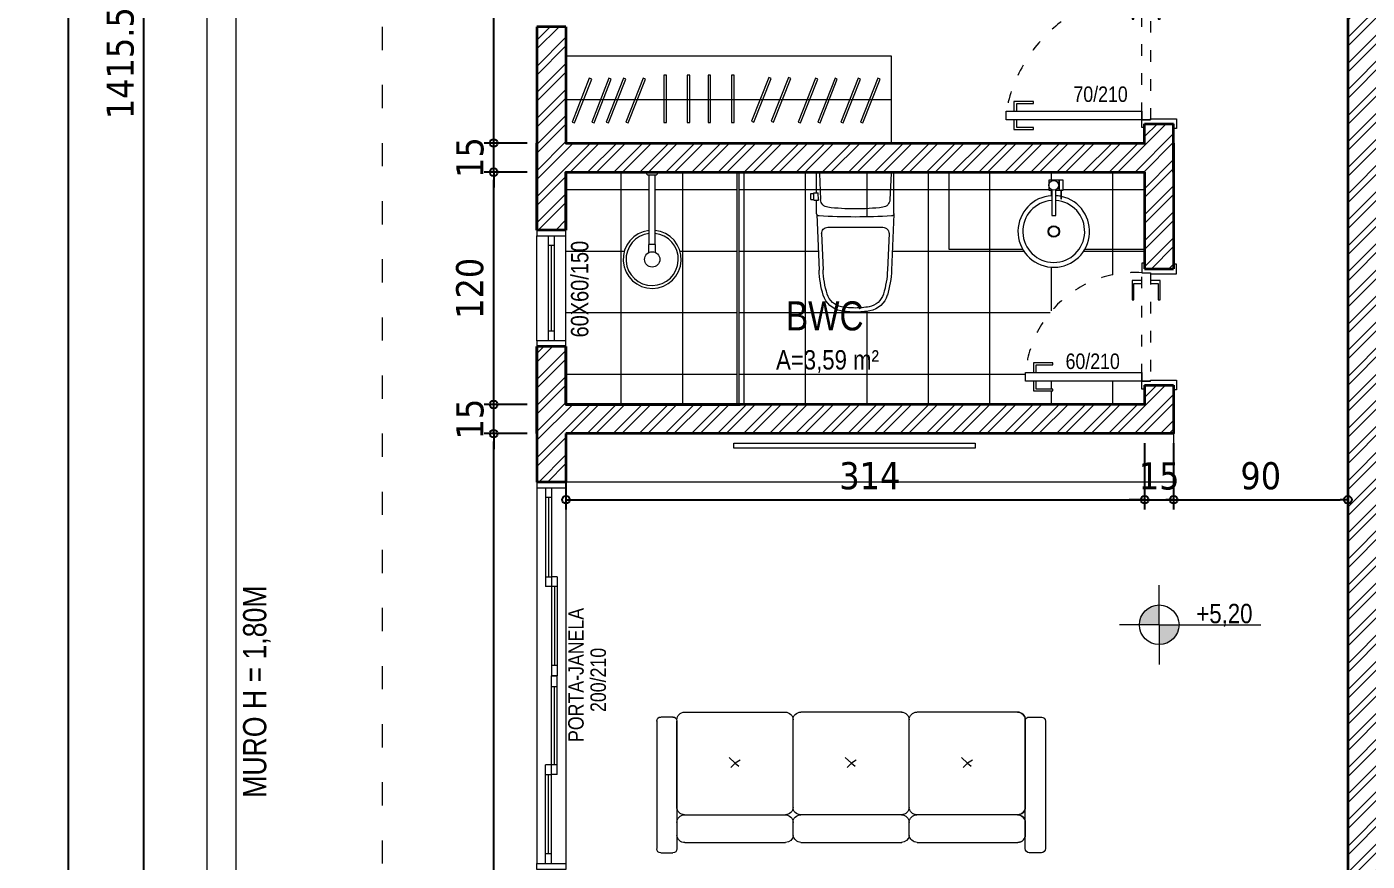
# Model space of a CAD drawing. Header units: millimetres. Extents: x 2030 to 44114, y 1520 to 18221.
# Drawn here: x 38852 to 39544, y 7702 to 8133 of the extents above; entities that cross this region are included whole.
import ezdxf
from ezdxf.enums import TextEntityAlignment as Align

# ---------------------------------------------------------------- set-up
doc = ezdxf.new("R2010")
doc.units = ezdxf.units.MM
doc.linetypes.add('ACAD_ISO03W100', pattern=[30, 12, -18])
for name, color, linetype, lineweight in [('01', 1, 'Continuous', 5), ('018 - Cotas', 244, 'Continuous', 5), ('020 - Textos', 20, 'Continuous', 5), ('030 - Esquadrias', 30, 'Continuous', 5), ('05', 5, 'Continuous', 35), ('055 - Mobilia', 55, 'Continuous', 5), ('08', 8, 'Continuous', 5)]:
    doc.layers.add(name, color=color, linetype=linetype, lineweight=lineweight)
doc.styles.add('LE2', font='tahoma.ttf')
doc.styles.add('ROMANS', font='ARIALN.TTF')
doc.dimstyles.new('000_COTA075', dxfattribs={"dimtxt": 14, "dimasz": 4, "dimexe": 5, "dimexo": 5, "dimgap": 5, "dimtad": 1, "dimdec": 1, "dimzin": 12, "dimdsep": 46, "dimtxsty": 'LE2', "dimblk": 'ORIGIN', "dimcen": 0, "dimclrd": 256, "dimclre": 256, "dimclrt": 2, "dimadec": 0, "dimazin": 0, "dimtfac": 1, "dimtdec": 1, "dimtix": 1, "dimtmove": 2, "dimatfit": 3, "dimfxl": 5, "dimtolj": 1, "dimtzin": 0, "dimarcsym": 0})

# ---------------------------------------------------------------- blocks, each defined once
blk = doc.blocks.new('SOFSOFA')
at = {"lineweight": 5}
for points in [[(-18084.44, -4824.01), (-18084.44, -4817.75)], [(-18082.54, -4815.53), (-18016.49, -4815.53)], [(-18014.27, -4817.6), (-18014.27, -4823.85)], [(-18037.29, -4825.91), (-18082.38, -4825.91), (-18016.34, -4825.91)], [(-18030.15, -4825.91), (-18023.48, -4825.91)], [(-18086.98, -4830.04), (-18086.98, -4882.11)], [(-18033.96, -4830.04), (-18033.96, -4882.11)], [(-18019.67, -4830.04), (-18019.67, -4882.11)], [(-18062.22, -4858.62), (-18060.63, -4856.08), (-18063.49, -4852.9)], [(-18058.41, -4853.86), (-18060.63, -4856.08), (-18059.04, -4857.98)], [(-18037.93, -4885.92), (-18083.01, -4885.92)], [(-18023.32, -4885.92), (-18029.99, -4885.92)], [(-18086.98, -4942.12), (-18086.98, -4890.05)], [(-18033.96, -4942.12), (-18033.96, -4890.05)], [(-18019.67, -4890.05), (-18019.67, -4942.12)], [(-18062.22, -4918.63), (-18060.63, -4916.09), (-18063.49, -4912.91)], [(-18058.41, -4913.86), (-18060.63, -4916.09), (-18059.04, -4917.99)], [(-18086.98, -5002.13), (-18086.98, -4950.06)], [(-18037.93, -4945.93), (-18083.01, -4945.93)], [(-18033.96, -5002.13), (-18033.96, -4950.06)], [(-18023.32, -4945.93), (-18029.99, -4945.93)], [(-18019.67, -4950.06), (-18019.67, -5002.13)], [(-18062.22, -4978.64), (-18060.63, -4976.1), (-18063.49, -4972.92)], [(-18058.41, -4973.87), (-18060.63, -4976.1), (-18059.04, -4978)], [(-18016.48, -5005.94), (-18083.16, -5005.94), (-18038.07, -5005.94), (-18083.16, -5005.94)], [(-18030.14, -5005.94), (-18023.47, -5005.94), (-18030.14, -5005.94)], [(-18030.14, -5005.94), (-18023.47, -5005.94)], [(-18084.43, -5007.84), (-18084.43, -5014.42)], [(-18014.26, -5014.26), (-18014.26, -5008)], [(-18082.52, -5016.32), (-18016.48, -5016.32)]]:
    blk.add_lwpolyline(points, dxfattribs=at)
for points in [[(-18029.99, -4825.91, 0.414214), (-18033.96, -4829.88, 0.414214), (-18037.93, -4825.91)], [(-18086.98, -4881.96, 0.414214), (-18083.01, -4885.92, 0.414214), (-18086.98, -4889.89)], [(-18019.67, -4890.05, 0.317164), (-18023.32, -4885.92, 0.406588), (-18019.67, -4882.11)], [(-18086.98, -4941.96, 0.414214), (-18083.01, -4945.93, 0.414214), (-18086.98, -4949.9)], [(-18019.67, -4950.06, 0.348758), (-18023.32, -4945.93, 0.383599), (-18019.67, -4941.96)]]:
    blk.add_lwpolyline(points, format="xyb", dxfattribs=at)
for points in [[(-18033.96, -4889.89, 0.414214), (-18037.93, -4885.92, 0.414214), (-18033.96, -4881.96, 0.414214), (-18029.99, -4885.92, 0.414214)], [(-18029.99, -4945.93, 0.414214), (-18033.96, -4949.9, 0.414214), (-18037.93, -4945.93, 0.414214), (-18033.96, -4941.96, 0.414214)], [(-18086.98, -5001.97, 0.414214), (-18083.01, -5005.94, -0.414214)], [(-18037.93, -5005.94, 0.414214), (-18033.96, -5001.97, 0.414214), (-18029.99, -5005.94, -0.414214), (-18033.96, -5001.97, -0.414214)], [(-18023.64, -5005.94, 0.390593), (-18019.67, -5002.13, -0.390593)]]:
    blk.add_lwpolyline(points, format="xyb", close=True, dxfattribs=at)
for centre, radius, start, end in [((-18082.38, -4817.6), 2.06, 90.00001, 179.99999), ((-18016.34, -4817.6), 2.06, 0.00001, 89.99999), ((-18083.01, -4829.88), 3.97, 90, 180), ((-18082.38, -4823.85), 2.06, 180.00001, 269.99999), ((-18023.63, -4829.87), 3.96, 357.46286, 85.53008), ((-18016.34, -4823.85), 2.06, 270.00001, 359.99999), ((-18082.37, -5007.84), 2.06, 112.61986, 179.99999), ((-18016.61, -5008.3), 2.36, 7.23064, 87.01155), ((-18082.37, -5014.26), 2.06, 180.00001, 269.99999), ((-18016.61, -5013.96), 2.36, 272.98844, 352.76938)]:
    blk.add_arc(centre, radius, start, end, dxfattribs=at)
blk = doc.blocks.new('A$C6AF3553C-flat-1')
for p, q in [((-0.3991, -0.5046), (-0.3871, -0.2169)), ((-0.3739, -0.405), (-0.3661, -0.2178)), ((-0.0258, -0.405), (-0.0336, -0.2178)), ((-0.0006, -0.5054), (-0.0126, -0.2169)), ((-0.3424, -0.4379), (-0.0573, -0.4379)), ((-0.4, -0.5091), (-0.4, -0.5775)), ((-0.3997, -0.5189), (-0.3997, -0.5189)), ((0, -0.5091), (0, -0.7164)), ((-0.4305, -0.5807), (-0.4305, -0.6122)), ((-0.4305, -0.5807), (-0.4147, -0.5807)), ((-0.4305, -0.6122), (-0.4147, -0.6122)), ((-0.4147, -0.5775), (-0.4147, -0.6154)), ((-0.4147, -0.5775), (-0.3909, -0.5775)), ((-0.4147, -0.6154), (-0.3923, -0.6154)), ((-0.4, -0.6154), (-0.4, -0.7164)), ((-0.3909, -0.5775), (-0.3923, -0.6154)), ((-0.3857, -0.7161), (-0.3789, -0.5807)), ((-0.014, -0.7161), (-0.0209, -0.5807)), ((-0.0063, -0.7227), (-0.3937, -0.7227))]:
    blk.add_line(p, q)
for centre, radius, start, end in [((-0.1999, -0.4208), 0.4208, 90, 100.31045), ((-0.1999, -0.4208), 0.4208, 79.68955, 90), ((-0.2545, -0.1206), 0.1157, 100.31045, 163.25393), ((-0.2545, -0.1206), 0.0947, 100.31045, 163.25393), ((-0.1999, -0.4208), 0.3997, 90, 100.31045), ((-0.1999, -0.4208), 0.3997, 79.68955, 90), ((-0.1453, -0.1206), 0.0947, 16.74607, 79.68955), ((-0.1453, -0.1206), 0.1157, 16.74607, 79.68955), ((0.1384, -0.2389), 0.526, 163.25393, 177.6082), ((0.1384, -0.2389), 0.5049, 163.25393, 177.6082), ((-0.5381, -0.2389), 0.5049, 2.3918, 16.74607), ((-0.5381, -0.2389), 0.526, 2.3918, 16.74607), ((-0.3424, -0.4064), 0.0316, 177.6082, 270), ((-0.0573, -0.4064), 0.0316, 270, 2.3918), ((-0.3874, -0.5091), 0.0126, 90, 180), ((-0.2, -3.6468), 3.1559, 86.59613, 93.40387), ((-0.3369, -0.5828), 0.0421, 97.05667, 177.10358), ((-0.1999, -1.6895), 1.1572, 82.94333, 97.05667), ((-0.0629, -0.5828), 0.0421, 2.89642, 82.94333), ((-0.0126, -0.5091), 0.0126, 0, 90), ((-0.3937, -0.7164), 0.00631, 180, 270), ((-0.3794, -0.7164), 0.00631, 177.10358, 270), ((-0.0203, -0.7164), 0.00631, 270, 2.89642), ((-0.0063, -0.7164), 0.00631, 270, 0)]:
    blk.add_arc(centre, radius, start, end)
blk = doc.blocks.new('acc4')
for p, q in [((-0.0168, -0.3729), (-0.0179, -0.374)), ((0.0126, -0.3729), (-0.0142, -0.3729)), ((0.015, -0.3729), (0.0161, -0.374))]:
    blk.add_line(p, q)
for points in [[(0, 0), (-0.03, 0), (-0.03, -0.005, 0.414214), (-0.021, -0.014), (-0.0168, -0.014)], [(0.015, -0.014), (0.02, -0.014, 0.414214), (0.029, -0.005), (0.029, 0), (0, 0)]]:
    blk.add_lwpolyline(points, format="xyb")
for points in [[(-0.0168, -0.014), (0.015, -0.014)], [(-0.0168, -0.014), (-0.0168, -0.3729)], [(0.015, -0.014), (0.015, -0.3729)], [(-0.0179, -0.374), (-0.0179, -0.4156)], [(0.0161, -0.374), (0.0161, -0.4141)]]:
    blk.add_lwpolyline(points)
blk.add_circle((0.0006, -0.4506), 0.0396)
for radius in [0.15, 0.135]:
    blk.add_arc((0.0006, -0.4506), radius, 96.66115, 84.51015)
blk = doc.blocks.new('acc-xx2')
for points in [[(10.4, 212.9), (28.4, 212.9), (28.4, 264.3), (-26.3, 264.3), (-26.3, 212.9), (-10.4, 212.9)], [(-10.4, 215), (-10.4, 82.1), (10.4, 82.1), (10.4, 215)]]:
    blk.add_lwpolyline(points)
for points in [[(28.4, 212.9), (48.7, 212.9), (48.7, 264.3), (28.4, 264.3)], [(36.6, 168.4), (40.5, 168.4), (40.5, 212.9), (36.6, 212.9)]]:
    blk.add_lwpolyline(points, close=True)
blk.add_circle((0, 238.4), 25.5)
at = {"linetype": 'Continuous'}
for radius in [29.4, 26.4]:
    blk.add_circle((0, 0), radius, dxfattribs=at)
for start, end in [(93.22717, 77.34271), (78.58704, 86.77283)]:
    blk.add_arc((0, 0), 185, start, end)
blk.add_arc((0, 0), 160, 93.73209, 86.26791, dxfattribs=at)
blk = doc.blocks.new('PJ-200')
at = {"layer": '030 - Esquadrias'}
for p, q in [((74001.4, -12434.79), (73807.4, -12434.79)), ((73807.4, -12439.29), (73812.4, -12439.29)), ((73807.4, -12442.29), (73812.4, -12442.29)), ((73812.4, -12442.29), (73812.4, -12439.29)), ((73812.4, -12439.29), (73853.4, -12439.29)), ((73812.4, -12440.79), (73853.4, -12440.79)), ((73812.4, -12442.29), (73853.4, -12442.29)), ((73853.4, -12439.29), (73853.4, -12442.29)), ((73853.4, -12439.29), (73858.4, -12439.29)), ((73853.4, -12442.29), (73858.4, -12442.29)), ((73853.4, -12442.29), (73858.4, -12442.29)), ((73853.4, -12445.29), (73853.4, -12442.29)), ((73853.4, -12445.29), (73858.4, -12445.29)), ((73858.4, -12442.29), (73858.4, -12439.29)), ((73858.4, -12445.29), (73858.4, -12442.29)), ((73858.4, -12442.29), (73898.9, -12442.29)), ((73858.4, -12443.79), (73898.9, -12443.79)), ((73858.4, -12445.29), (73898.9, -12445.29)), ((73898.9, -12442.29), (73898.9, -12445.29)), ((73898.9, -12442.29), (73904.4, -12442.29)), ((73898.9, -12445.29), (73904.4, -12445.29)), ((73904.4, -12442.29), (73904.4, -12445.29)), ((73909.9, -12442.29), (73904.4, -12442.29)), ((73904.4, -12442.29), (73904.4, -12445.29)), ((73904.4, -12445.29), (73904.4, -12442.29)), ((73904.4, -12445.29), (73904.4, -12442.29)), ((73909.9, -12445.29), (73904.4, -12445.29)), ((73909.9, -12442.29), (73909.9, -12445.29)), ((73950.4, -12442.29), (73909.9, -12442.29)), ((73950.4, -12443.79), (73909.9, -12443.79)), ((73950.4, -12445.29), (73909.9, -12445.29)), ((73955.4, -12439.29), (73950.4, -12439.29)), ((73950.4, -12442.29), (73950.4, -12439.29)), ((73955.4, -12442.29), (73950.4, -12442.29)), ((73950.4, -12445.29), (73950.4, -12442.29)), ((73955.4, -12442.29), (73950.4, -12442.29)), ((73955.4, -12445.29), (73950.4, -12445.29)), ((73996.4, -12439.29), (73955.4, -12439.29)), ((73955.4, -12439.29), (73955.4, -12442.29)), ((73996.4, -12440.79), (73955.4, -12440.79)), ((73955.4, -12445.29), (73955.4, -12442.29)), ((73996.4, -12442.29), (73955.4, -12442.29)), ((73996.4, -12442.29), (73996.4, -12439.29)), ((74001.4, -12439.29), (73996.4, -12439.29)), ((74001.4, -12442.29), (73996.4, -12442.29)), ((74001.4, -12449.79), (73807.4, -12449.79))]:
    blk.add_line(p, q, dxfattribs=at)
for points in [[(73804.4, -12449.79), (73804.4, -12434.79), (73807.4, -12434.79), (73807.4, -12449.79)], [(74004.4, -12449.79), (74004.4, -12434.79), (74001.4, -12434.79), (74001.4, -12449.79)]]:
    blk.add_lwpolyline(points, close=True, dxfattribs=at)
blk = doc.blocks.new('j60')
for p, q in [((1060.59, -3371.91), (1114.92, -3371.91)), ((1060.59, -3377.91), (1114.92, -3377.91)), ((1065.59, -3379.41), (1109.92, -3379.41)), ((1060.59, -3380.91), (1114.92, -3380.91)), ((1060.59, -3386.91), (1114.92, -3386.91))]:
    blk.add_line(p, q)
at = {"linetype": 'ByBlock'}
for p, q in [((1065.59, -3377.91), (1065.59, -3380.91)), ((1109.92, -3377.91), (1109.92, -3380.91))]:
    blk.add_line(p, q, dxfattribs=at)
for points in [[(1057.76, -3386.91), (1057.76, -3371.91), (1060.59, -3371.91), (1060.59, -3386.91)], [(1114.92, -3386.91), (1114.92, -3371.91), (1117.76, -3371.91), (1117.76, -3386.91)]]:
    blk.add_lwpolyline(points, close=True)
blk = doc.blocks.new('p70')
for points in [[(77377.8, -3689.69), (77372.8, -3689.69), (77372.8, -3699.69), (77373.8, -3699.69), (77373.8, -3691.19), (77377.8, -3691.19)], [(77382.3, -3691.19), (77386.3, -3691.19), (77386.3, -3699.69), (77387.3, -3699.69), (77387.3, -3689.69), (77382.3, -3689.69)], [(77439.8, -3755.69), (77439.8, -3750.69), (77429.8, -3750.69), (77429.8, -3751.69), (77438.3, -3751.69), (77438.3, -3755.69)], [(77438.3, -3760.19), (77438.3, -3764.19), (77429.8, -3764.19), (77429.8, -3765.19), (77439.8, -3765.19), (77439.8, -3760.19)]]:
    blk.add_lwpolyline(points)
for points in [[(77377.8, -3755.69), (77377.8, -3685.69), (77382.3, -3685.69), (77382.3, -3755.69)], [(77373.3, -3772.19), (77375.8, -3772.19), (77375.8, -3757.19), (77373.8, -3757.19), (77373.8, -3755.69), (77377.8, -3755.69), (77377.8, -3760.19), (77378.3, -3760.19), (77378.3, -3773.69), (77373.3, -3773.69), (77373.3, -3772.19)], [(77448.3, -3772.19), (77445.8, -3772.19), (77445.8, -3757.19), (77448.8, -3757.19), (77448.8, -3755.69), (77443.8, -3755.69), (77443.8, -3760.19), (77443.3, -3760.19), (77443.3, -3773.69), (77448.3, -3773.69), (77448.3, -3772.19)]]:
    blk.add_lwpolyline(points, close=True)
at = {"layer": '08', "linetype": 'ACAD_ISO03W100', "ltscale": 0.5}
blk.add_lwpolyline([(77380.8, -3755.69), (77443.8, -3755.69), (77443.8, -3760.19), (77377.8, -3760.19), (77377.8, -3755.69), (77380.8, -3755.69)], close=True, dxfattribs=at)
blk.add_arc((77368.47, -3759.86), 75.45, 3.16995, 79.43328, dxfattribs=at)
blk = doc.blocks.new('uwebfiwnefjnwkefwf')
for points in [[(-16380.46, -3184.07), (-16380.46, -3186.57), (-16365.46, -3186.57), (-16365.46, -3184.57), (-16363.96, -3184.57), (-16363.96, -3188.57), (-16368.46, -3188.57), (-16368.46, -3189.07), (-16381.96, -3189.07), (-16381.96, -3184.07), (-16380.46, -3184.07)], [(-16363.96, -3188.57), (-16303.96, -3188.57), (-16303.96, -3193.07), (-16363.96, -3193.07)], [(-16380.46, -3249.07), (-16380.46, -3246.57), (-16365.46, -3246.57), (-16365.46, -3249.57), (-16363.96, -3249.57), (-16363.96, -3244.57), (-16368.46, -3244.57), (-16368.46, -3244.07), (-16381.96, -3244.07), (-16381.96, -3249.07), (-16380.46, -3249.07)]]:
    blk.add_lwpolyline(points, close=True)
for points in [[(-16307.96, -3188.57), (-16307.96, -3183.57), (-16317.96, -3183.57), (-16317.96, -3184.57), (-16309.46, -3184.57), (-16309.46, -3188.57)], [(-16309.46, -3193.07), (-16309.46, -3197.07), (-16317.96, -3197.07), (-16317.96, -3198.07), (-16307.96, -3198.07), (-16307.96, -3193.07)], [(-16368.46, -3239.07), (-16372.46, -3239.07), (-16372.46, -3230.57), (-16373.46, -3230.57), (-16373.46, -3240.57), (-16368.46, -3240.57)], [(-16363.96, -3240.57), (-16358.96, -3240.57), (-16358.96, -3230.57), (-16359.96, -3230.57), (-16359.96, -3239.07), (-16363.96, -3239.07)]]:
    blk.add_lwpolyline(points)
at = {"layer": '08', "linetype": 'ACAD_ISO03W100', "ltscale": 0.5}
blk.add_lwpolyline([(-16363.96, -3191.57), (-16363.96, -3244.57), (-16368.46, -3244.57), (-16368.46, -3188.57), (-16363.96, -3188.57), (-16363.96, -3191.57)], close=True, dxfattribs=at)
blk.add_arc((-16360.33, -3188.1), 56.59, 266.32085, 354.96033, dxfattribs=at)
blk = doc.blocks.new('RGER')
h = blk.add_hatch(color=256)
h.dxf.hatch_style = 1
h.paths.add_polyline_path([(71276.24, -48044.55), (71276.24, -48031.75, 0.414214), (71263.44, -48044.55)])
h.paths.add_polyline_path([(71289.04, -48044.55), (71276.24, -48044.55), (71276.24, -48057.35, 0.414214)])
for q in [(71276.24, -48018.95), (71250.64, -48044.55), (71301.84, -48044.55), (71341.84, -48044.55), (71276.24, -48070.15)]:
    blk.add_line((71276.24, -48044.55), q)
blk.add_circle((71276.24, -48044.55), 12.8)
blk = doc.blocks.new('_Origin')
at = {"color": 0, "linetype": 'ByBlock', "lineweight": -2}
blk.add_line((0, 0), (-1, 0), dxfattribs=at)
blk.add_circle((0, 0), 0.5, dxfattribs=at)
blk = doc.blocks.new('*D250')
at = {"layer": '018 - Cotas', "lineweight": -2, "transparency": 16777216}
for p, q in [((38954.79, 8821.74), (38907.22, 8821.74)), ((38912.22, 7410.24), (38912.22, 8817.74)), ((38954.79, 7406.24), (38907.22, 7406.24))]:
    blk.add_line(p, q, dxfattribs=at)
at = {"layer": 'Defpoints', "color": 0, "transparency": 16777216}
for p in [(38912.22, 8821.74), (38959.79, 8821.74), (38959.79, 7406.24)]:
    blk.add_point(p, dxfattribs=at)
at = {"layer": '018 - Cotas', "lineweight": -2, "transparency": 16777216, "xscale": 4, "yscale": 4, "zscale": 4}
for p, rotation in [((38912.22, 8821.74), 90), ((38912.22, 7406.24), 270)]:
    blk.add_blockref('_Origin', p, dxfattribs=dict(at, rotation=rotation))
at = {"layer": '018 - Cotas', "color": 2, "transparency": 16777216, "insert": (38900.05, 8113.99), "char_height": 14, "attachment_point": 5, "rotation": 90, "style": 'LE2'}
blk.add_mtext('\\A1;1415.5', dxfattribs=at)
blk = doc.blocks.new('*D258')
at = {"layer": '018 - Cotas', "lineweight": -2, "transparency": 16777216}
for p, q in [((38939.79, 8836.74), (38868.19, 8836.74)), ((38873.19, 5883.74), (38873.19, 8832.74)), ((38939.79, 5879.74), (38868.19, 5879.74))]:
    blk.add_line(p, q, dxfattribs=at)
at = {"layer": 'Defpoints', "color": 0, "transparency": 16777216}
for p in [(38873.19, 8836.74), (38944.79, 8836.74), (38944.79, 5879.74)]:
    blk.add_point(p, dxfattribs=at)
at = {"layer": '018 - Cotas', "lineweight": -2, "transparency": 16777216, "xscale": 4, "yscale": 4, "zscale": 4}
for p, rotation in [((38873.19, 8836.74), 90), ((38873.19, 5879.74), 270)]:
    blk.add_blockref('_Origin', p, dxfattribs=dict(at, rotation=rotation))
at = {"layer": '018 - Cotas', "color": 2, "transparency": 16777216, "insert": (38860.9, 7358.24), "char_height": 14, "attachment_point": 5, "rotation": 90, "style": 'LE2'}
blk.add_mtext('\\A1;2957', dxfattribs=at)
blk = doc.blocks.new('*D346')
at = {"layer": '018 - Cotas', "lineweight": -2, "transparency": 16777216}
for p, q in [((39110.29, 7922.74), (39087.95, 7922.74)), ((39092.95, 7410.24), (39092.95, 7918.74)), ((39110.29, 7406.24), (39087.95, 7406.24))]:
    blk.add_line(p, q, dxfattribs=at)
at = {"layer": 'Defpoints', "color": 0, "transparency": 16777216}
for p in [(39092.95, 7922.74), (39115.29, 7922.74), (39115.29, 7406.24)]:
    blk.add_point(p, dxfattribs=at)
at = {"layer": '018 - Cotas', "lineweight": -2, "transparency": 16777216, "xscale": 4, "yscale": 4, "zscale": 4}
for p, rotation in [((39092.95, 7922.74), 90), ((39092.95, 7406.24), 270)]:
    blk.add_blockref('_Origin', p, dxfattribs=dict(at, rotation=rotation))
at = {"layer": '018 - Cotas', "color": 2, "transparency": 16777216, "insert": (39080.68, 7664.49), "char_height": 14, "attachment_point": 5, "rotation": 90, "style": 'LE2'}
blk.add_mtext('\\A1;516.5', dxfattribs=at)
blk = doc.blocks.new('*D347')
at = {"layer": '018 - Cotas', "lineweight": -2, "transparency": 16777216}
for p, q in [((39092.95, 7941.74), (39092.95, 7945.74)), ((39110.29, 7937.74), (39087.95, 7937.74)), ((39092.95, 7922.74), (39092.95, 7937.74)), ((39110.29, 7922.74), (39087.95, 7922.74)), ((39092.95, 7918.74), (39092.95, 7914.74))]:
    blk.add_line(p, q, dxfattribs=at)
at = {"layer": 'Defpoints', "color": 0, "transparency": 16777216}
for p in [(39092.95, 7937.74), (39115.29, 7937.74), (39115.29, 7922.74)]:
    blk.add_point(p, dxfattribs=at)
at = {"layer": '018 - Cotas', "lineweight": -2, "transparency": 16777216, "xscale": 4, "yscale": 4, "zscale": 4}
for p, rotation in [((39092.95, 7937.74), 270), ((39092.95, 7922.74), 90)]:
    blk.add_blockref('_Origin', p, dxfattribs=dict(at, rotation=rotation))
at = {"layer": '018 - Cotas', "color": 2, "transparency": 16777216, "insert": (39080.78, 7930.24), "char_height": 14, "attachment_point": 5, "rotation": 90, "style": 'LE2'}
blk.add_mtext('\\A1;15', dxfattribs=at)
blk = doc.blocks.new('*D348')
at = {"layer": '018 - Cotas', "lineweight": -2, "transparency": 16777216}
for p, q in [((39110.29, 8057.74), (39087.95, 8057.74)), ((39092.95, 7941.74), (39092.95, 8053.74)), ((39110.29, 7937.74), (39087.95, 7937.74))]:
    blk.add_line(p, q, dxfattribs=at)
at = {"layer": 'Defpoints', "color": 0, "transparency": 16777216}
for p in [(39092.95, 8057.74), (39115.29, 8057.74), (39115.29, 7937.74)]:
    blk.add_point(p, dxfattribs=at)
at = {"layer": '018 - Cotas', "lineweight": -2, "transparency": 16777216, "xscale": 4, "yscale": 4, "zscale": 4}
for p, rotation in [((39092.95, 8057.74), 90), ((39092.95, 7937.74), 270)]:
    blk.add_blockref('_Origin', p, dxfattribs=dict(at, rotation=rotation))
at = {"layer": '018 - Cotas', "color": 2, "transparency": 16777216, "insert": (39080.66, 7997.74), "char_height": 14, "attachment_point": 5, "rotation": 90, "style": 'LE2'}
blk.add_mtext('\\A1;120', dxfattribs=at)
blk = doc.blocks.new('*D349')
at = {"layer": '018 - Cotas', "lineweight": -2, "transparency": 16777216}
for p, q in [((39092.95, 8076.74), (39092.95, 8080.74)), ((39110.29, 8072.74), (39087.95, 8072.74)), ((39092.95, 8057.74), (39092.95, 8072.74)), ((39110.29, 8057.74), (39087.95, 8057.74)), ((39092.95, 8053.74), (39092.95, 8049.74))]:
    blk.add_line(p, q, dxfattribs=at)
at = {"layer": 'Defpoints', "color": 0, "transparency": 16777216}
for p in [(39092.95, 8072.74), (39115.29, 8072.74), (39115.29, 8057.74)]:
    blk.add_point(p, dxfattribs=at)
at = {"layer": '018 - Cotas', "lineweight": -2, "transparency": 16777216, "xscale": 4, "yscale": 4, "zscale": 4}
for p, rotation in [((39092.95, 8072.74), 270), ((39092.95, 8057.74), 90)]:
    blk.add_blockref('_Origin', p, dxfattribs=dict(at, rotation=rotation))
at = {"layer": '018 - Cotas', "color": 2, "transparency": 16777216, "insert": (39080.78, 8065.24), "char_height": 14, "attachment_point": 5, "rotation": 90, "style": 'LE2'}
blk.add_mtext('\\A1;15', dxfattribs=at)
blk = doc.blocks.new('*D350')
at = {"layer": '018 - Cotas', "lineweight": -2, "transparency": 16777216}
for p, q in [((39110.29, 8352.74), (39087.95, 8352.74)), ((39092.95, 8076.74), (39092.95, 8348.74)), ((39110.29, 8072.74), (39087.95, 8072.74))]:
    blk.add_line(p, q, dxfattribs=at)
at = {"layer": 'Defpoints', "color": 0, "transparency": 16777216}
for p in [(39092.95, 8352.74), (39115.29, 8352.74), (39115.29, 8072.74)]:
    blk.add_point(p, dxfattribs=at)
at = {"layer": '018 - Cotas', "lineweight": -2, "transparency": 16777216, "xscale": 4, "yscale": 4, "zscale": 4}
for p, rotation in [((39092.95, 8352.74), 90), ((39092.95, 8072.74), 270)]:
    blk.add_blockref('_Origin', p, dxfattribs=dict(at, rotation=rotation))
at = {"layer": '018 - Cotas', "color": 2, "transparency": 16777216, "insert": (39080.63, 8212.74), "char_height": 14, "attachment_point": 5, "rotation": 90, "style": 'LE2'}
blk.add_mtext('\\A1;280', dxfattribs=at)
blk = doc.blocks.new('*D353')
at = {"layer": '018 - Cotas', "lineweight": -2, "transparency": 16777216}
for p, q in [((39130.29, 7917.74), (39130.29, 7883.58)), ((39444.29, 7917.74), (39444.29, 7883.58)), ((39134.29, 7888.58), (39440.29, 7888.58))]:
    blk.add_line(p, q, dxfattribs=at)
at = {"layer": 'Defpoints', "color": 0, "transparency": 16777216}
for p in [(39130.29, 7922.74), (39444.29, 7922.74), (39444.29, 7888.58)]:
    blk.add_point(p, dxfattribs=at)
at = {"layer": '018 - Cotas', "lineweight": -2, "transparency": 16777216, "xscale": 4, "yscale": 4, "zscale": 4, "rotation": 180}
blk.add_blockref('_Origin', (39130.29, 7888.58), dxfattribs=at)
at = {"layer": '018 - Cotas', "lineweight": -2, "transparency": 16777216, "xscale": 4, "yscale": 4, "zscale": 4}
blk.add_blockref('_Origin', (39444.29, 7888.58), dxfattribs=at)
at = {"layer": '018 - Cotas', "color": 2, "transparency": 16777216, "insert": (39287.29, 7900.87), "char_height": 14, "attachment_point": 5, "style": 'LE2'}
blk.add_mtext('\\A1;314', dxfattribs=at)
blk = doc.blocks.new('*D354')
at = {"layer": '018 - Cotas', "lineweight": -2, "transparency": 16777216}
for p, q in [((39429.29, 7917.74), (39429.29, 7883.58)), ((39444.29, 7917.74), (39444.29, 7883.58)), ((39425.29, 7888.58), (39421.29, 7888.58)), ((39429.29, 7888.58), (39444.29, 7888.58)), ((39448.29, 7888.58), (39452.29, 7888.58))]:
    blk.add_line(p, q, dxfattribs=at)
at = {"layer": 'Defpoints', "color": 0, "transparency": 16777216}
for p in [(39429.29, 7922.74), (39444.29, 7922.74), (39444.29, 7888.58)]:
    blk.add_point(p, dxfattribs=at)
at = {"layer": '018 - Cotas', "lineweight": -2, "transparency": 16777216, "xscale": 4, "yscale": 4, "zscale": 4}
blk.add_blockref('_Origin', (39429.29, 7888.58), dxfattribs=at)
at = {"layer": '018 - Cotas', "lineweight": -2, "transparency": 16777216, "xscale": 4, "yscale": 4, "zscale": 4, "rotation": 180}
blk.add_blockref('_Origin', (39444.29, 7888.58), dxfattribs=at)
at = {"layer": '018 - Cotas', "color": 2, "transparency": 16777216, "insert": (39436.79, 7900.75), "char_height": 14, "attachment_point": 5, "style": 'LE2'}
blk.add_mtext('\\A1;15', dxfattribs=at)
blk = doc.blocks.new('*D355')
at = {"layer": '018 - Cotas', "lineweight": -2, "transparency": 16777216}
for p, q in [((39444.29, 7917.74), (39444.29, 7883.58)), ((39534.29, 7917.74), (39534.29, 7883.58)), ((39448.29, 7888.58), (39530.29, 7888.58))]:
    blk.add_line(p, q, dxfattribs=at)
at = {"layer": 'Defpoints', "color": 0, "transparency": 16777216}
for p in [(39444.29, 7922.74), (39534.29, 7922.74), (39534.29, 7888.58)]:
    blk.add_point(p, dxfattribs=at)
at = {"layer": '018 - Cotas', "lineweight": -2, "transparency": 16777216, "xscale": 4, "yscale": 4, "zscale": 4, "rotation": 180}
blk.add_blockref('_Origin', (39444.29, 7888.58), dxfattribs=at)
at = {"layer": '018 - Cotas', "lineweight": -2, "transparency": 16777216, "xscale": 4, "yscale": 4, "zscale": 4}
blk.add_blockref('_Origin', (39534.29, 7888.58), dxfattribs=at)
at = {"layer": '018 - Cotas', "color": 2, "transparency": 16777216, "insert": (39489.29, 7900.86), "char_height": 14, "attachment_point": 5, "style": 'LE2'}
blk.add_mtext('\\A1;90', dxfattribs=at)

msp = doc.modelspace()

# ---------------------------------------------------------------- hatches: boundary and pattern name
at = {"layer": '08'}
h = msp.add_hatch(dxfattribs=at)
h.set_pattern_fill('ANSI32', color=256)
h.set_pattern_definition([(45, (-42423.524, 55673.691), (-6.7351921, 6.7351921), []), (45, (-42419.034, 55673.691), (-6.7351921, 6.7351921), [])])
h.paths.add_polyline_path([(39454.29, 8367.74), (39130.29, 8367.74), (39130.29, 8647.74), (39232.29, 8647.74), (39232.29, 8662.74), (39115.29, 8662.74), (39115.29, 8367.74), (39115.29, 8332.74), (39130.29, 8332.74), (39130.29, 8352.74), (39429.29, 8352.74), (39429.29, 8152.74), (39444.29, 8152.74), (39444.29, 8352.74), (39454.29, 8352.74)])
h.paths.add_polyline_path([(39554.29, 8647.74), (39656.29, 8647.74), (39656.29, 8662.74), (39432.29, 8662.74), (39432.29, 8647.74), (39534.29, 8647.74), (39534.29, 8367.74), (39524.29, 8367.74), (39524.29, 8352.74), (39564.29, 8352.74), (39564.29, 8367.74), (39554.29, 8367.74)])
h.paths.add_polyline_path([(39554.29, 8352.74), (39534.29, 8352.74), (39534.29, 7406.24), (39524.29, 7406.24), (39524.29, 7391.24), (39564.29, 7391.24), (39564.29, 7406.24), (39554.29, 7406.24)])
h.paths.add_polyline_path([(39944.29, 8662.74), (39856.29, 8662.74), (39856.29, 8647.74), (39929.29, 8647.74), (39929.29, 8367.74), (39634.29, 8367.74), (39634.29, 8352.74), (39644.29, 8352.74), (39644.29, 8152.74), (39659.29, 8152.74), (39659.29, 8352.74), (39929.29, 8352.74), (39929.29, 8332.74), (39944.29, 8332.74)])
h.paths.add_polyline_path([(39444.29, 8072.74), (39444.29, 8082.74), (39429.29, 8082.74), (39429.29, 8072.74), (39130.29, 8072.74), (39130.29, 8117.74), (39130.29, 8132.74), (39115.29, 8132.74), (39115.29, 8057.74), (39115.29, 8027.74), (39130.29, 8027.74), (39130.29, 8057.74), (39429.29, 8057.74), (39429.29, 8007.74), (39444.29, 8007.74)])
h.paths.add_polyline_path([(39944.29, 8132.74), (39929.29, 8132.74), (39929.29, 8072.74), (39659.29, 8072.74), (39659.29, 8082.74), (39644.29, 8082.74), (39644.29, 8057.74), (39644.29, 8007.74), (39659.29, 8007.74), (39659.29, 8057.74), (39929.29, 8057.74), (39929.29, 8027.74), (39944.29, 8027.74)])
h.paths.add_polyline_path([(39944.29, 7967.74), (39929.29, 7967.74), (39929.29, 7937.74), (39659.29, 7937.74), (39659.29, 7947.74), (39644.29, 7947.74), (39644.29, 7922.74), (39929.29, 7922.74), (39929.29, 7897.74), (39944.29, 7897.74)])
h.paths.add_polyline_path([(39444.29, 7947.74), (39429.29, 7947.74), (39429.29, 7937.74), (39130.29, 7937.74), (39130.29, 7967.74), (39115.29, 7967.74), (39115.29, 7922.74), (39115.29, 7897.74), (39130.29, 7897.74), (39130.29, 7922.74), (39444.29, 7922.74)])
h.paths.add_polyline_path([(39130.29, 7697.74), (39115.29, 7697.74), (39115.29, 7606.24), (39130.29, 7606.24)])
h.paths.add_polyline_path([(39944.29, 7697.74), (39929.29, 7697.74), (39929.29, 7506.24), (39944.29, 7506.24)])
h.paths.add_polyline_path([(39944.29, 7406.24), (39929.29, 7406.24), (39929.29, 7341.24), (39669.29, 7341.24), (39669.29, 7406.24), (39644.29, 7406.24), (39644.29, 7391.24), (39654.29, 7391.24), (39654.29, 7331.24), (39944.29, 7331.24)])
h.paths.add_polyline_path([(39130.29, 7456.24), (39115.29, 7456.24), (39115.29, 7391.24), (39444.29, 7391.24), (39444.29, 7406.24), (39130.29, 7406.24)])
h = msp.add_hatch(dxfattribs=at)
h.set_pattern_fill('NET', color=256, scale=10)
h.set_pattern_definition([(0, (-35612.38, 55673.69), (0, 31.75), []), (90, (-35612.38, 55673.69), (-31.75, 2e-15), [])])
h.paths.add_polyline_path([(39427.79, 8000.24), (39423.79, 8000.24), (39423.79, 7991.74), (39422.79, 7991.74), (39422.79, 8001.74), (39427.79, 8001.74), (39427.79, 8005.74, 0.407276), (39367.79, 7954.24), (39371.79, 7954.24), (39371.79, 7959.24), (39381.79, 7959.24), (39381.79, 7958.24), (39373.29, 7958.24), (39373.29, 7954.24), (39427.79, 7954.24)], flags=17)
h.paths.add_polyline_path([(39427.79, 8000.24), (39423.79, 8000.24), (39423.79, 7991.74), (39422.79, 7991.74), (39422.79, 8001.74), (39427.79, 8001.74), (39427.79, 8005.74), (39427.79, 8010.74), (39429.29, 8010.74), (39429.29, 8057.74), (39219.79, 8057.74), (39219.79, 7937.74), (39429.29, 7937.74), (39429.29, 7945.74), (39427.79, 7945.74), (39427.79, 7949.74), (39373.29, 7949.74), (39373.29, 7945.74), (39381.79, 7945.74), (39381.79, 7944.74), (39371.79, 7944.74), (39371.79, 7949.74), (39367.79, 7949.74), (39367.79, 7954.24), (39371.79, 7954.24), (39371.79, 7959.24), (39381.79, 7959.24), (39381.79, 7958.24), (39373.29, 7958.24), (39373.29, 7954.24), (39427.79, 7954.24)])
h.paths.add_polyline_path([(39381.3, 8045.57), (39381.3, 8048.39), (39379.72, 8048.39), (39379.72, 8053.53), (39385.18, 8053.53), (39387.21, 8053.53), (39387.21, 8048.39), (39386.4, 8048.39), (39386.4, 8045.15, -14.405015)], flags=16)
h.paths.add_polyline_path([(39384.98, 8027.1, -1), (39379.7, 8027.1, -1)], flags=0)
h.paths.add_polyline_path([(39287.34, 7986.15, -0.045018), (39279.8, 7985.47, -0.045017), (39272.27, 7986.15, -0.281776), (39263.26, 7994.2, -0.062713), (39261.08, 8007.16), (39259.88, 8035.93, 0.27719), (39260.9, 8035.14, 0.029952), (39298.68, 8035.14, 0.442945), (39299.76, 8036.66), (39298.53, 8007.16, -0.062714), (39296.35, 7994.2, -0.281763)], flags=16)
h.paths.add_polyline_path([(39286.96, 7988.22, -0.045018), (39279.8, 7987.58, -0.045017), (39272.65, 7988.22, -0.281777), (39265.28, 7994.81, -0.062713), (39263.18, 8007.25), (39262.4, 8025.98, -0.426486), (39265.55, 8029.27), (39294.06, 8029.27, -0.426502), (39297.21, 8025.98), (39296.43, 8007.25, -0.062714), (39294.33, 7994.81, -0.281763)], flags=0)
h.paths.add_polyline_path([(39379.79, 8050.94, -1), (39384.9, 8050.94, -1)], flags=0)
h.paths.add_polyline_path([(39258.32, 8043.23), (39256.74, 8043.54), (39256.74, 8046.7), (39258.32, 8046.7), (39258.32, 8047.01), (39260.57, 8047.01), (39260.7, 8043.23)], flags=16)
h.paths.add_polyline_path([(39218.79, 8057.74), (39177.69, 8057.74), (39177.69, 8057.24, -0.414214), (39176.79, 8056.34), (39176.29, 8056.34), (39176.29, 8027.62, -18.843582), (39173.12, 8027.58), (39173.12, 8056.34), (39172.69, 8056.34, -0.414214), (39171.79, 8057.24), (39171.79, 8057.74), (39130.29, 8057.74), (39130.29, 8027.74), (39130.29, 8024.91), (39130.29, 7970.58), (39130.29, 7967.74), (39130.29, 7937.74), (39218.79, 7937.74)])
h.paths.add_polyline_path([(39660.79, 8005.74), (39660.79, 8001.74), (39665.79, 8001.74), (39665.79, 7991.74), (39664.79, 7991.74), (39664.79, 8000.24), (39660.79, 8000.24), (39660.79, 7954.24), (39715.29, 7954.24), (39715.29, 7958.24), (39706.79, 7958.24), (39706.79, 7959.24), (39716.79, 7959.24), (39716.79, 7954.24), (39720.79, 7954.24, 0.407276)], flags=17)
h.paths.add_polyline_path([(39839.29, 8057.74), (39659.29, 8057.74), (39659.29, 8010.74), (39660.79, 8010.74), (39660.79, 8005.74), (39660.79, 8001.74), (39665.79, 8001.74), (39665.79, 7991.74), (39664.79, 7991.74), (39664.79, 8000.24), (39660.79, 8000.24), (39660.79, 7954.24), (39715.29, 7954.24), (39715.29, 7958.24), (39706.79, 7958.24), (39706.79, 7959.24), (39716.79, 7959.24), (39716.79, 7954.24), (39720.79, 7954.24), (39720.79, 7949.74), (39716.79, 7949.74), (39716.79, 7944.74), (39706.79, 7944.74), (39706.79, 7945.74), (39715.29, 7945.74), (39715.29, 7949.74), (39660.79, 7949.74), (39660.79, 7945.74), (39659.29, 7945.74), (39659.29, 7937.74), (39839.29, 7937.74)])
h.paths.add_polyline_path([(39697.99, 8045.15), (39697.99, 8048.39), (39697.17, 8048.39), (39697.17, 8053.53), (39699.2, 8053.53), (39704.66, 8053.53), (39704.66, 8048.39), (39703.08, 8048.39), (39703.08, 8045.57, -14.405015)], flags=16)
h.paths.add_polyline_path([(39807.33, 8035.13, -0.029713), (39769.85, 8035.13, -0.328872), (39768.65, 8036.02), (39769.85, 8007.16, 0.062714), (39772.04, 7994.2, 0.281763), (39781.05, 7986.15, 0.045018), (39788.58, 7985.47, 0.04502), (39796.11, 7986.15, 0.28175), (39805.12, 7994.2, 0.062716), (39807.3, 8007.16), (39808.5, 8035.93, -0.309582)], flags=16)
h.paths.add_polyline_path([(39771.95, 8007.25), (39771.17, 8025.98, -0.426486), (39774.32, 8029.27), (39802.83, 8029.27, -0.426502), (39805.98, 8025.98), (39805.2, 8007.25, -0.062713), (39803.1, 7994.81, -0.281777), (39795.73, 7988.22, -0.045017), (39788.58, 7987.58, -0.045018), (39781.42, 7988.22, -0.281763), (39774.05, 7994.81, -0.062714)], flags=0)
h.paths.add_polyline_path([(39704.68, 8027.1, -1), (39699.4, 8027.1, -1)], flags=0)
h.paths.add_polyline_path([(39699.49, 8050.94, -1), (39704.59, 8050.94, -1)], flags=0)
h.paths.add_polyline_path([(39807.68, 8043.23), (39807.82, 8047.01), (39810.06, 8047.01), (39811.64, 8046.7), (39811.64, 8043.54), (39810.06, 8043.54), (39810.06, 8043.23)], flags=16)
h.paths.add_polyline_path([(39929.29, 8024.91), (39929.29, 8027.74), (39929.29, 8057.74), (39889.14, 8057.74), (39889.14, 8057.24, -0.414214), (39888.24, 8056.34), (39887.82, 8056.34), (39887.82, 8027.58, -18.843582), (39884.64, 8027.62), (39884.64, 8056.34), (39884.14, 8056.34, -0.414214), (39883.24, 8057.24), (39883.24, 8057.74), (39840.29, 8057.74), (39840.29, 7937.74), (39929.29, 7937.74), (39929.29, 7967.74), (39929.29, 7970.58)])
h.paths.add_polyline_path([(39386.38, 7953.89), (39418.55, 7953.89), (39418.55, 7966.3), (39386.38, 7966.3)], flags=25)
h.paths.add_polyline_path([(39240.09, 7971.88), (39287.93, 7971.88), (39287.93, 7995.16), (39240.09, 7995.16)], flags=24)
h.paths.add_polyline_path([(39236.42, 7951.83), (39294.61, 7951.83), (39294.61, 7972.86), (39236.42, 7972.86)], flags=24)
h.paths.add_polyline_path([(39144.35, 7970.05), (39144.35, 8024.59), (39130.39, 8024.59), (39130.39, 7970.05)], flags=24)
h.paths.add_polyline_path([(39670.16, 7953.89), (39702.33, 7953.89), (39702.33, 7966.3), (39670.16, 7966.3)], flags=25)
h.paths.add_polyline_path([(39762.37, 7961.49), (39810.21, 7961.49), (39810.21, 7984.78), (39762.37, 7984.78)], flags=24)
h.paths.add_polyline_path([(39756.43, 7941.44), (39814.62, 7941.44), (39814.62, 7962.47), (39756.43, 7962.47)], flags=24)
h.paths.add_polyline_path([(39928.92, 7968.04), (39928.92, 8022.58), (39914.96, 8022.58), (39914.96, 7968.04)], flags=24)

# ---------------------------------------------------------------- linework, layer by layer
at = {"layer": '01'}
for points in [[(38944.79, 5879.74), (40114.79, 5879.74), (40114.79, 8836.74), (38944.79, 8836.74), (38944.79, 5879.74)], [(39536.79, 8821.74), (38959.79, 8821.74), (38959.79, 7406.24)]]:
    msp.add_lwpolyline(points, dxfattribs=at)
at = {"layer": '05'}
for p, q in [((39534.29, 8352.74), (39534.29, 7406.24)), ((39130.29, 8132.74), (39115.29, 8132.74)), ((39429.29, 8082.74), (39444.29, 8082.74)), ((39130.29, 8027.74), (39115.29, 8027.74)), ((39429.29, 8007.74), (39444.29, 8007.74)), ((39130.29, 7967.74), (39115.29, 7967.74)), ((39429.29, 7947.74), (39444.29, 7947.74)), ((39130.29, 7937.74), (39220.29, 7937.74)), ((39130.29, 7897.74), (39115.29, 7897.74))]:
    msp.add_line(p, q, dxfattribs=at)
for points in [[(39115.29, 8132.74), (39115.29, 8027.74)], [(39115.29, 8132.74), (39115.29, 8057.74)], [(39130.29, 8132.74), (39130.29, 8072.74)], [(39130.29, 8117.74), (39130.29, 8072.74), (39429.29, 8072.74), (39429.29, 8082.74)], [(39444.29, 8057.74), (39444.29, 8082.74)], [(39115.29, 8027.74), (39115.29, 8072.74)], [(39130.29, 8072.74), (39429.29, 8072.74)], [(39444.29, 8072.74), (39444.29, 8007.74)], [(39130.29, 8057.74), (39130.29, 8027.74)], [(39130.29, 8057.74), (39429.29, 8057.74)], [(39130.29, 8027.74), (39130.29, 8057.74), (39429.29, 8057.74), (39429.29, 8007.74)], [(39115.29, 7967.74), (39115.29, 7897.74)], [(39115.29, 7922.74), (39115.29, 7967.74)], [(39130.29, 7967.74), (39130.29, 7937.74)], [(39429.29, 7947.74), (39429.29, 7937.74), (39130.29, 7937.74), (39130.29, 7967.74)], [(39444.29, 7947.74), (39444.29, 7922.74), (39130.29, 7922.74)], [(39130.29, 7922.74), (39130.29, 7897.74)]]:
    msp.add_lwpolyline(points, dxfattribs=at)
at = {"layer": '055 - Mobilia'}
for p, q in [((39130.29, 8095.24), (39298.29, 8095.24)), ((39218.79, 7937.74), (39218.79, 8057.74)), ((39219.79, 7937.74), (39219.79, 8057.74))]:
    msp.add_line(p, q, dxfattribs=at)
for points in [[(39277.79, 8072.74), (39130.29, 8072.74), (39130.29, 8117.74), (39253.29, 8117.74), (39253.29, 8117.74), (39298.29, 8117.74), (39298.29, 8072.74), (39248.29, 8072.74)], [(39366.38, 8017.74), (39328.33, 8017.74), (39328.33, 8057.74), (39429.29, 8057.74), (39429.29, 8017.74), (39398.3, 8017.74)], [(39444.29, 7922.74), (39444.29, 7897.74), (39130.29, 7897.74)]]:
    msp.add_lwpolyline(points, dxfattribs=at)
for points in [[(39133.46, 8083.58), (39134.66, 8083.11), (39143.58, 8105.7), (39142.37, 8106.17)], [(39143.6, 8083.58), (39144.81, 8083.11), (39153.72, 8105.7), (39152.52, 8106.17)], [(39151.05, 8083.58), (39152.25, 8083.11), (39161.17, 8105.7), (39159.97, 8106.17)], [(39161.2, 8083.58), (39162.4, 8083.11), (39171.32, 8105.7), (39170.12, 8106.17)], [(39180.88, 8083.43), (39182.17, 8083.43), (39182.17, 8107.72), (39180.88, 8107.72)], [(39192.95, 8083.43), (39194.25, 8083.43), (39194.25, 8107.72), (39192.95, 8107.72)], [(39203.76, 8083.43), (39205.06, 8083.43), (39205.06, 8107.72), (39203.76, 8107.72)], [(39215.84, 8083.43), (39217.13, 8083.43), (39217.13, 8107.72), (39215.84, 8107.72)], [(39226.21, 8084), (39227.42, 8083.53), (39236.33, 8106.12), (39235.13, 8106.59)], [(39236.36, 8084), (39237.56, 8083.53), (39246.48, 8106.12), (39245.28, 8106.59)], [(39250.25, 8083.58), (39251.45, 8083.11), (39260.37, 8105.7), (39259.16, 8106.17)], [(39260.39, 8083.58), (39261.6, 8083.11), (39270.51, 8105.7), (39269.31, 8106.17)], [(39272.32, 8083.58), (39273.53, 8083.11), (39282.44, 8105.7), (39281.24, 8106.17)], [(39282.47, 8083.58), (39283.67, 8083.11), (39292.59, 8105.7), (39291.39, 8106.17)], [(39341.81, 7917.74), (39341.81, 7915.14), (39216.97, 7915.14), (39216.97, 7917.74)]]:
    msp.add_lwpolyline(points, close=True, dxfattribs=at)
at = {"layer": '08', "linetype": 'ACAD_ISO03W100'}
msp.add_lwpolyline([(40024.29, 7341.24), (40024.29, 8762.74), (39035.29, 8762.74), (39035.29, 8762.74), (39035.29, 7406.24)], dxfattribs=at)

# ---------------------------------------------------------------- block references
at = {"layer": '01'}
for name, p, rotation in [('p70', (35672.1, -69293.06), 90.00000000000001), ('uwebfiwnefjnwkefwf', (23063.83, 4761.18), 180)]:
    msp.add_blockref(name, p, dxfattribs=dict(at, rotation=rotation))
at = {"layer": '01', "xscale": 0.8, "yscale": 0.8, "zscale": 0.8}
msp.add_blockref('RGER', (-17584.16, 46259.65), dxfattribs=at)
at = {"layer": '030 - Esquadrias', "xscale": -1, "rotation": 270}
msp.add_blockref('j60', (42502.2, 6909.99), dxfattribs=at)
at = {"layer": '055 - Mobilia'}
for name, p, xscale, yscale, zscale in [('acc4', (39174.79, 8057.74), 100, 100, 100), ('acc-xx2', (39382.34, 8027.1), 0.1, 0.1, 0.1)]:
    msp.add_blockref(name, p, dxfattribs=dict(at, xscale=xscale, yscale=yscale, zscale=zscale))
at = {"layer": '055 - Mobilia', "xscale": -100, "yscale": 100, "zscale": 100, "rotation": 180}
msp.add_blockref('A$C6AF3553C-flat-1', (39299.79, 7985.47), dxfattribs=at)
at = {"layer": '055 - Mobilia', "rotation": 90.00000000000001}
msp.add_blockref('PJ-200', (26680.5, -66106.65), dxfattribs=at)
at = {"layer": '055 - Mobilia', "xscale": -1, "rotation": 90}
msp.add_blockref('SOFSOFA', (34361.69, -10308.02), dxfattribs=at)

# ---------------------------------------------------------------- texts
at = {"layer": '020 - Textos', "style": 'ROMANS'}
for s, p in [('70/210', (39392.52, 8093.97)), ('60/210', (39388.45, 7956.09))]:
    msp.add_text(s, height=8, dxfattribs=at).set_placement(p)
for s, height, p in [('60X60/150', 9, (39141.87, 7972.38)), ('PORTA-JANELA', 8, (39139.45, 7763.51)), ('200/210', 8, (39150.94, 7779.01))]:
    msp.add_text(s, height=height, rotation=90, dxfattribs=at).set_placement(p)
msp.add_text('BWC', height=15, dxfattribs=at).set_placement((39264.01, 7976.02), align=Align.CENTER)
msp.add_text('MURO H = 1,80M', height=12, rotation=90, dxfattribs=at).set_placement((38975.46, 7789.51), align=Align.CENTER)
at = {"layer": '020 - Textos', "char_height": 10, "width": 130.9131, "attachment_point": 8, "line_spacing_factor": 0.994243, "style": 'ROMANS'}
for s, insert in [('A=3,59 m²', (39265.43, 7953.96)), ('+5,20', (39470.53, 7822.98))]:
    msp.add_mtext(s, dxfattribs=dict(at, insert=insert))

# ---------------------------------------------------------------- dimensions: what is measured, and where the dimension line sits
at = {"layer": '018 - Cotas'}
for base, p1, p2, picture, middle in [((38873.19, 8836.74), (38944.79, 5879.74), (38944.79, 8836.74), '*D258', (38860.9, 7358.24)), ((38912.22, 8821.74), (38959.79, 7406.24), (38959.79, 8821.74), '*D250', (38900.05, 8113.99)), ((39092.95, 8352.74), (39115.29, 8072.74), (39115.29, 8352.74), '*D350', (39080.63, 8212.74)), ((39092.95, 8072.74), (39115.29, 8057.74), (39115.29, 8072.74), '*D349', (39080.78, 8065.24)), ((39092.95, 8057.74), (39115.29, 7937.74), (39115.29, 8057.74), '*D348', (39080.66, 7997.74)), ((39092.95, 7937.74), (39115.29, 7922.74), (39115.29, 7937.74), '*D347', (39080.78, 7930.24)), ((39092.95, 7922.74), (39115.29, 7406.24), (39115.29, 7922.74), '*D346', (39080.68, 7664.49))]:
    dim = msp.add_linear_dim(base=base, p1=p1, p2=p2, angle=90, dimstyle='000_COTA075', dxfattribs=at)
    dim.commit()
    dim.dimension.update_dxf_attribs({"geometry": picture, "text_midpoint": middle})
for base, p1, p2, picture, middle in [((39444.29, 7888.58), (39130.29, 7922.74), (39444.29, 7922.74), '*D353', (39287.29, 7900.87)), ((39444.29, 7888.58), (39429.29, 7922.74), (39444.29, 7922.74), '*D354', (39436.79, 7900.75)), ((39534.29, 7888.58), (39444.29, 7922.74), (39534.29, 7922.74), '*D355', (39489.29, 7900.86))]:
    dim = msp.add_linear_dim(base=base, p1=p1, p2=p2, dimstyle='000_COTA075', dxfattribs=at)
    dim.commit()
    dim.dimension.update_dxf_attribs({"geometry": picture, "text_midpoint": middle})

doc.saveas('drawing.dxf')
